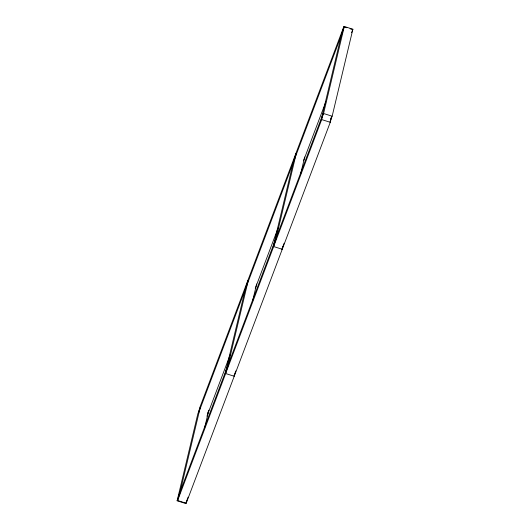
<?xml version="1.0" encoding="UTF-8"?>
<svg xmlns="http://www.w3.org/2000/svg" width="530" height="530" viewBox="0 0 530 530"><rect width="100%" height="100%" fill="white"/><g stroke="black" fill="none" stroke-linecap="round" stroke-linejoin="round"><path stroke-width="0.79" d="M177.119 500.79L197.849 413.784L200.247 407.431L179.518 494.444L177.119 500.79L185.699 503.5L188.097 497.153M177.63 500.512L179.007 494.715L323.061 113.784L321.683 119.581L177.63 500.512L186.209 503.228L330.263 122.291L331.647 116.494M186.209 503.228L186.726 501.049M204.646 427.703L208.827 410.141L207.495 413.672M227.025 367.74L225.648 373.537L234.227 376.247L234.744 374.074M246.37 286.531L247.755 280.728M252.664 300.729L256.652 283.961M275.043 240.759L273.666 246.563L282.245 249.272L282.934 246.37M294.395 159.55L295.773 153.753M300.49 174.549L304.677 156.986M343.791 26.772L342.413 32.575L198.352 413.506L199.737 407.709L343.791 26.772L346.911 27.759M344.301 26.5L341.903 32.847L321.173 119.859L323.572 113.506L344.301 26.5L352.881 29.21L332.151 116.216L330.018 121.86M351.549 32.741L352.881 29.21M206.939 416.216L230.358 354.279M255.248 288.466L278.084 228.072M303.558 160.716L325.811 101.873M330.475 119.588L331.349 117.269M233.982 375.816L235.85 370.881M281.735 249.544L284.133 243.197M350.032 28.746L352.37 29.488M323.572 113.506L332.151 116.216M321.683 119.581L330.263 122.291M245.867 286.803L225.137 373.809L227.536 367.462L248.265 280.456L245.867 286.803M293.885 159.828L273.155 246.834L275.554 240.487L296.283 153.475L293.885 159.828"/></g></svg>
